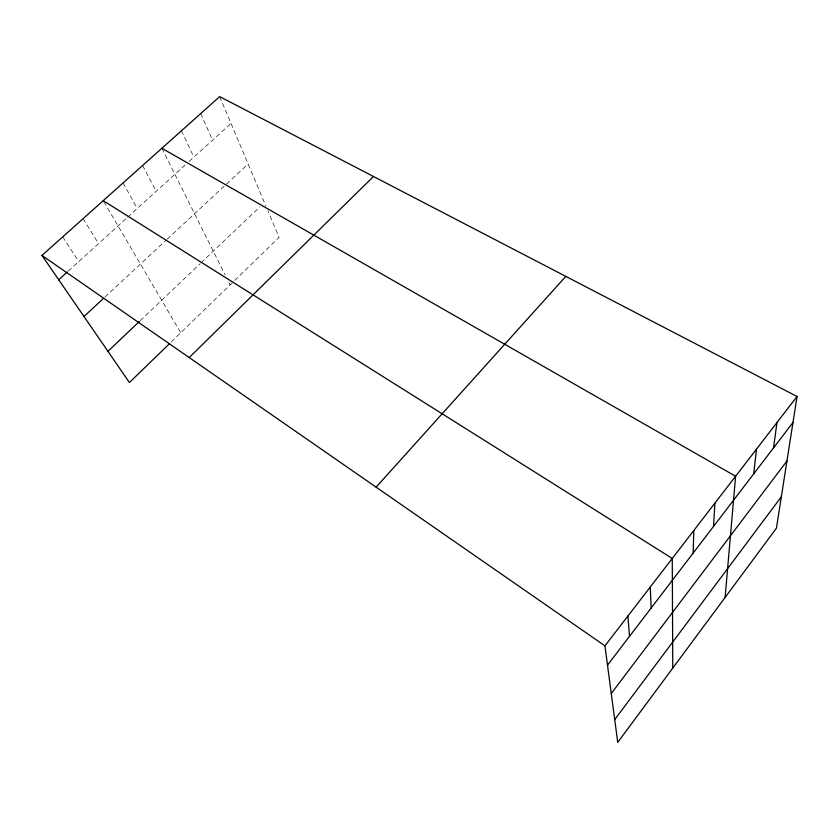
<?xml version="1.0" encoding="UTF-8"?>
<svg xmlns="http://www.w3.org/2000/svg" width="839" height="839" viewBox="0 0 839 839"><rect width="100%" height="100%" fill="white"/><g stroke="black" fill="none" stroke-linecap="round" stroke-linejoin="round"><path stroke-width="0.63" stroke-dasharray="4.2 3.15" d="M171.345 341.861L279.093 237.343L267.903 210.83M140.228 320.645L200.081 263.74M201.024 262.838L259.744 207.013M104.948 297.027L166.321 239.975M167.265 239.094L248.113 163.941M68.274 271.112L126.699 218.067M127.664 217.196L185.325 164.853M189.121 161.413L230.998 123.396M62.684 236.902L78.782 261.569M83.113 218.654L98.562 243.614M103.889 201.769L180.731 332.758M123.071 182.944L137.271 208.471M142.62 165.493L156.211 191.282M161.875 148.283L225.167 274.94M229.016 282.649L230.117 284.851M181.434 130.8L193.861 157.103M200.699 113.59L212.561 140.134M219.692 96.621L265.911 206.111"/><path stroke-width="1.26" d="M693.15 553.09L693.801 530.51M713.528 526.431L714.912 503.106M725.116 597.441L735.604 476.248L161.875 148.283M753.726 473.825L756.495 449.127M773.548 447.9L776.977 422.541M797.05 396.48L776.432 528.182L617.735 742.379L604.95 645.852L797.05 396.48L219.692 96.621L41.95 255.423L129.416 382.532L169.478 343.675M614.714 719.61L781.361 496.74M611.264 693.517L786.951 460.978M607.499 665.149L792.981 422.468M376.113 487.165L565.811 276.377M189.215 357.561L373.491 176.494M107.948 351.331L139.284 321.536M83.984 316.513L103.061 298.778M58.709 279.786L67.309 271.972M103.239 200.668L672.27 558.47L672.773 668.096M41.95 255.423L604.95 645.852M627.855 616.12L629.554 636.298M650.288 586.996L651.169 608.013"/></g></svg>
